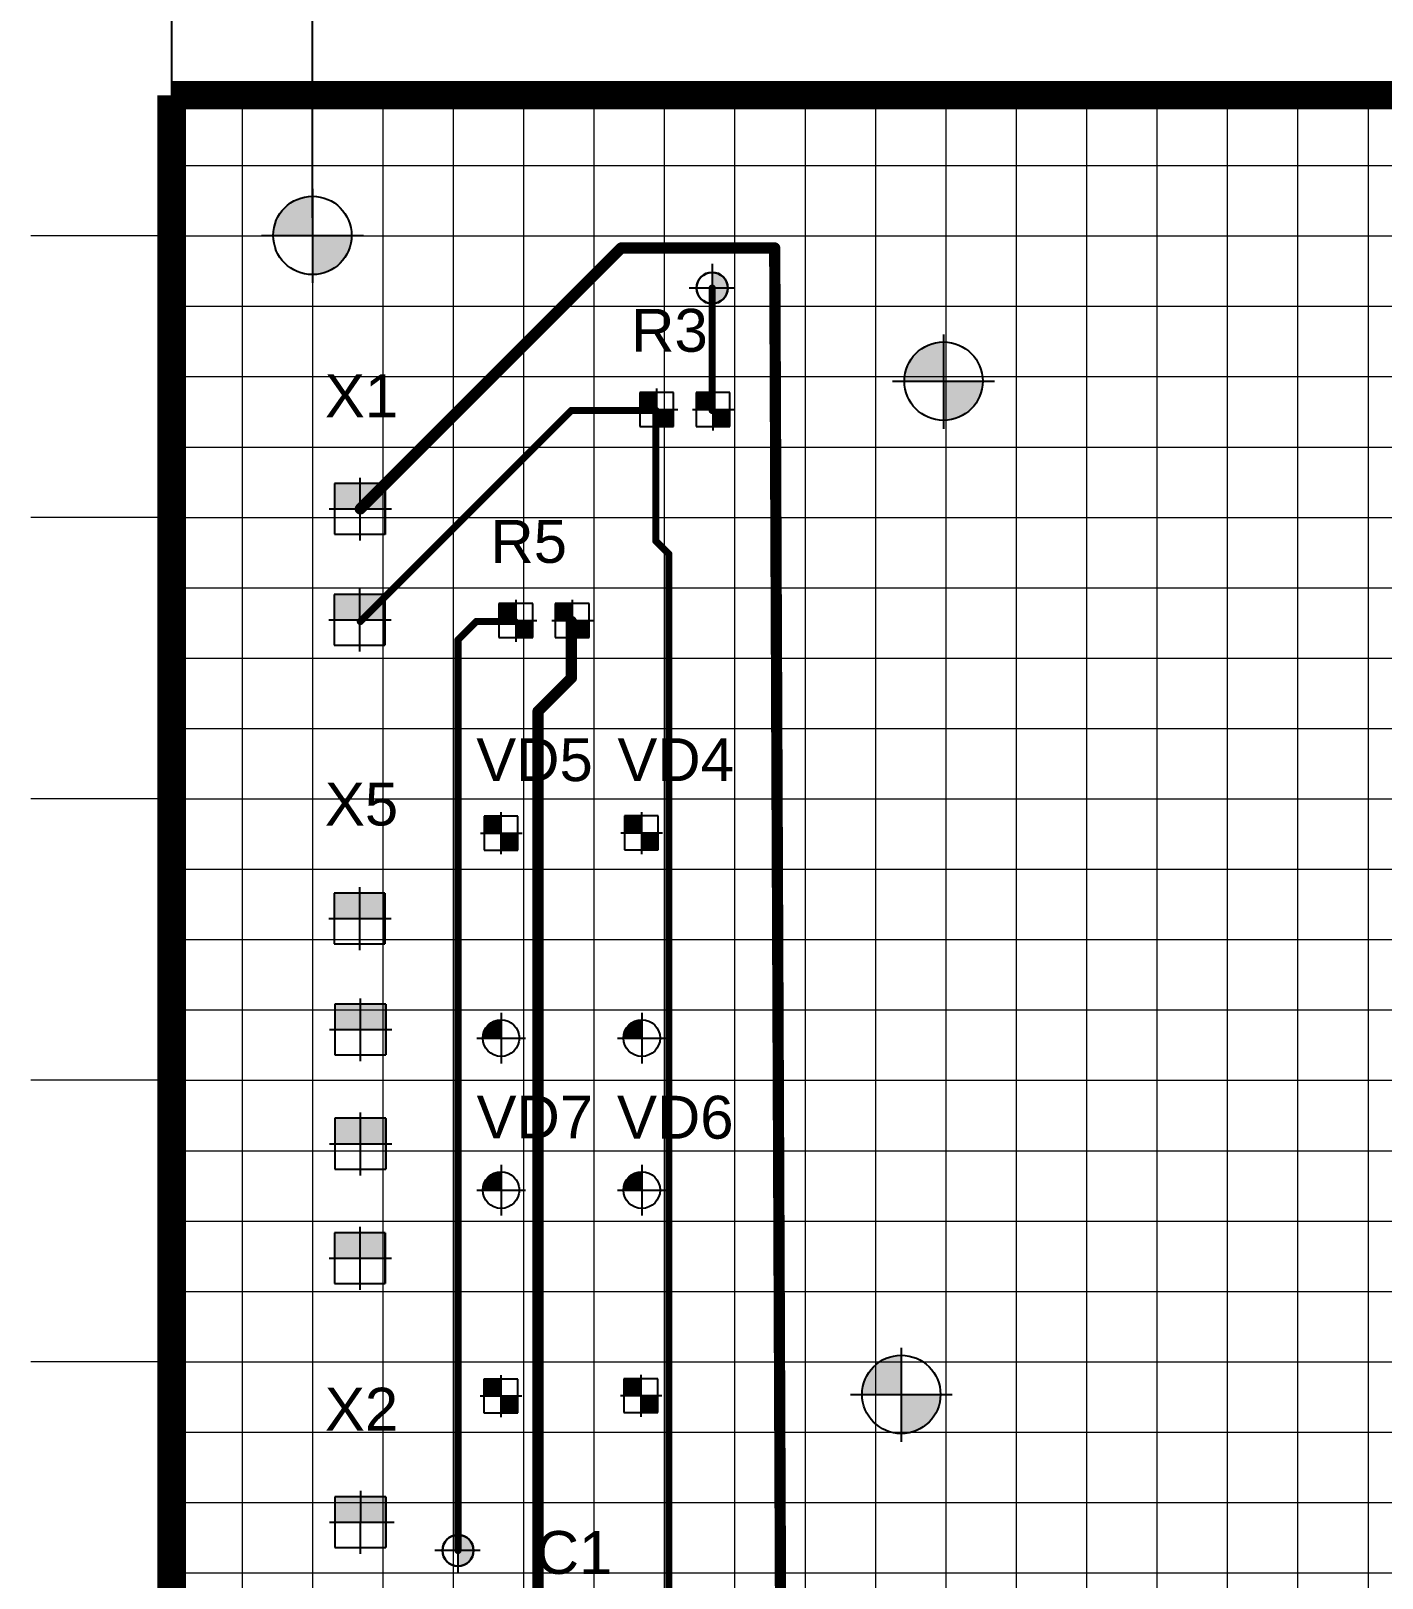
# Model space of a CAD drawing. Header units: millimetres. Extents: x 4478846 to 4492776, y 3796523 to 3799112.
# Drawn here: x 4488882.6 to 4488930.6, y 3797442.2 to 3797497.2 of the extents above; entities that cross this region are included whole.
import ezdxf

# ---------------------------------------------------------------- set-up
doc = ezdxf.new("R2010")
doc.units = ezdxf.units.MM
doc.linetypes.add('ACAD_ISO08W100', pattern=[36, 24, -3, 6, -3])
doc.layers.get('0').update_dxf_attribs({"lineweight": 25})
doc.layers.get('Defpoints').update_dxf_attribs({"color": 5})
for name, color, linetype in [('InternalPlane1', 76, 'Continuous'), ('InternalPlane2', 16, 'Continuous'), ('MultiLayer', 9, 'Continuous'), ('TopLayer', 1, 'Continuous'), ('TopOverlay', 2, 'Continuous'), ('Размеры', 7, 'Continuous')]:
    doc.layers.add(name, color=color, linetype=linetype)
for name, color, linetype, lineweight in [('Tonkaya', 3, 'Continuous', 25), ('TXT', 220, 'Continuous', 20), ('тонкая', 7, 'Continuous', 13)]:
    doc.layers.add(name, color=color, linetype=linetype, lineweight=lineweight)
doc.styles.get("Standard").update_dxf_attribs({"font": 'arial.ttf'})
doc.dimstyles.new('ISO-25', dxfattribs={"dimtxt": 2.5, "dimasz": 2.5, "dimexe": 1.25, "dimexo": 0.625, "dimtad": 1, "dimtxsty": 'Standard', "dimcen": 2.5, "dimadec": 0, "dimazin": 0, "dimtfac": 1, "dimtmove": 0, "dimatfit": 3, "dimfxl": 1, "dimarcsym": 0})

# ---------------------------------------------------------------- blocks, each defined once
blk = doc.blocks.new('*U210')
at = {"layer": 'тонкая'}
blk.add_line((-64, 0), (64, 0), dxfattribs=at)
blk = doc.blocks.new('*U211')
at = {"layer": 'тонкая', "color": 0, "linetype": 'ByBlock', "lineweight": -2, "transparency": 16777216}
for p in [(0, 95), (0, 92.5), (0, 90), (0, 87.5), (0, 85), (0, 82.5), (0, 80), (0, 77.5), (0, 75), (0, 72.5), (0, 70), (0, 67.5), (0, 65), (0, 62.5), (0, 60), (0, 57.5), (0, 55), (0, 52.5), (0, 50), (0, 47.5), (0, 45), (0, 42.5)]:
    blk.add_blockref('*U210', p, dxfattribs=at)
blk = doc.blocks.new('*U212')
at = {"layer": 'тонкая'}
blk.add_line((0, 47.5), (0, -47.5), dxfattribs=at)
blk = doc.blocks.new('*U213')
at = {"layer": 'тонкая', "color": 0, "linetype": 'ByBlock', "lineweight": -2, "transparency": 16777216}
for p in [(0, 0), (2.5, 0), (5, 0), (7.5, 0), (10, 0), (12.5, 0), (15, 0), (17.5, 0), (20, 0), (22.5, 0), (25, 0), (27.5, 0), (30, 0), (32.5, 0), (35, 0), (37.5, 0), (40, 0), (42.5, 0)]:
    blk.add_blockref('*U212', p, dxfattribs=at)
blk = doc.blocks.new('*U214')
at = {"layer": 'тонкая'}
blk.add_line((2.5, 0), (-2.5, 0), dxfattribs=at)
blk = doc.blocks.new('*U215')
at = {"layer": 'тонкая', "color": 0, "linetype": 'ByBlock', "lineweight": -2, "transparency": 16777216}
for p in [(0, 90), (0, 80), (0, 70), (0, 60), (0, 50), (0, 40), (0, 30), (0, 20), (0, 10), (0, 0)]:
    blk.add_blockref('*U214', p, dxfattribs=at)
blk = doc.blocks.new('*D250')
at = {"layer": 'Defpoints', "color": 0, "transparency": 16777216}
for p in [(4488887.61, 3797524.836), (4488887.61, 3797494.894), (4489015.61, 3797494.894)]:
    blk.add_point(p, dxfattribs=at)
at = {"layer": 'тонкая', "color": 0, "lineweight": -2, "transparency": 16777216}
for p, q in [((4488887.61, 3797495.519), (4488887.61, 3797526.086)), ((4489015.61, 3797495.519), (4489015.61, 3797526.086)), ((4489013.11, 3797524.836), (4488890.11, 3797524.836))]:
    blk.add_line(p, q, dxfattribs=at)
at = {"layer": 'тонкая', "color": 0, "transparency": 16777216}
for points in [[(4488890.11, 3797525.253), (4488890.11, 3797524.419), (4488887.61, 3797524.836)], [(4489013.11, 3797525.253), (4489013.11, 3797524.419), (4489015.61, 3797524.836)]]:
    blk.add_solid(points, dxfattribs=at)
at = {"layer": 'тонкая', "color": 0, "transparency": 16777216, "insert": (4488951.61, 3797526.964), "char_height": 2.5, "width": 8.9417, "attachment_point": 5}
blk.add_mtext('130%%P0,2', dxfattribs=at)
blk = doc.blocks.new('*D251')
at = {"layer": 'Defpoints', "color": 0, "transparency": 16777216}
for p in [(4488892.61, 3797509.611), (4488892.61, 3797489.912), (4489010.11, 3797489.877)]:
    blk.add_point(p, dxfattribs=at)
at = {"layer": 'тонкая', "color": 0, "lineweight": -2, "transparency": 16777216}
for p, q in [((4488892.61, 3797490.537), (4488892.61, 3797510.861)), ((4489010.11, 3797490.502), (4489010.11, 3797510.861)), ((4489007.61, 3797509.611), (4488895.11, 3797509.611))]:
    blk.add_line(p, q, dxfattribs=at)
at = {"layer": 'тонкая', "color": 0, "transparency": 16777216}
for points in [[(4488895.11, 3797510.027), (4488895.11, 3797509.194), (4488892.61, 3797509.611)], [(4489007.61, 3797510.027), (4489007.61, 3797509.194), (4489010.11, 3797509.611)]]:
    blk.add_solid(points, dxfattribs=at)
at = {"layer": 'тонкая', "color": 0, "transparency": 16777216, "insert": (4488951.36, 3797511.512), "char_height": 2.5, "attachment_point": 5}
blk.add_mtext('120', dxfattribs=at)
blk = doc.blocks.new('*D264')
at = {"layer": 'Defpoints', "color": 0, "transparency": 16777216}
for p in [(4488887.61, 3797509.611), (4488887.61, 3797489.894), (4488892.61, 3797489.912)]:
    blk.add_point(p, dxfattribs=at)
at = {"layer": 'тонкая', "color": 0, "lineweight": -2, "transparency": 16777216}
for p, q in [((4488887.61, 3797490.519), (4488887.61, 3797510.861)), ((4488892.61, 3797490.537), (4488892.61, 3797510.861)), ((4488885.11, 3797509.611), (4488882.61, 3797509.611)), ((4488892.61, 3797509.611), (4488887.61, 3797509.611)), ((4488895.11, 3797509.611), (4488897.61, 3797509.611))]:
    blk.add_line(p, q, dxfattribs=at)
at = {"layer": 'тонкая', "color": 0, "transparency": 16777216}
for points in [[(4488885.11, 3797510.027), (4488885.11, 3797509.194), (4488887.61, 3797509.611)], [(4488895.11, 3797510.027), (4488895.11, 3797509.194), (4488892.61, 3797509.611)]]:
    blk.add_solid(points, dxfattribs=at)
at = {"layer": 'тонкая', "color": 0, "transparency": 16777216, "insert": (4488890.11, 3797511.507), "char_height": 2.5, "attachment_point": 5}
blk.add_mtext('5', dxfattribs=at)

msp = doc.modelspace()

# ---------------------------------------------------------------- hatches: boundary and pattern name
at = {"layer": 'Tonkaya'}
h = msp.add_hatch(color=7, dxfattribs=at)
h.dxf.hatch_style = 1
h.paths.add_polyline_path([(4488892.60969, 3797491.30376, 0.41421404), (4488891.21768, 3797489.91176), (4488892.60969, 3797489.91176)])
h.paths.add_polyline_path([(4488894.00168, 3797489.91176), (4488892.60969, 3797489.91176), (4488892.60969, 3797488.51976, 0.41421308)])
h = msp.add_hatch(color=7, dxfattribs=at)
h.dxf.hatch_style = 1
h.paths.add_polyline_path([(4488915.02968, 3797486.12632, 0.41421404), (4488913.63768, 3797484.73432), (4488915.02968, 3797484.73432)])
h.paths.add_polyline_path([(4488916.42168, 3797484.73432), (4488915.02968, 3797484.73432), (4488915.02968, 3797483.34232, 0.41421308)])
h = msp.add_hatch(color=7, dxfattribs=at)
h.dxf.hatch_style = 1
h.paths.add_polyline_path([(4488913.52971, 3797450.12634, 0.41421404), (4488912.1377, 3797448.73434), (4488913.52971, 3797448.73434)])
h.paths.add_polyline_path([(4488914.9217, 3797448.73434), (4488913.52971, 3797448.73434), (4488913.52971, 3797447.34234, 0.41421308)])
at = {"layer": 'TXT'}
h = msp.add_hatch(color=0, dxfattribs=at)
h.dxf.hatch_style = 1
h.paths.add_polyline_path([(4488899.30967, 3797462.04471, 0.41421356), (4488898.65927, 3797461.39431), (4488899.30967, 3797461.39431)])
h = msp.add_hatch(color=0, dxfattribs=at)
h.dxf.hatch_style = 1
h.paths.add_polyline_path([(4488904.30971, 3797462.04471, 0.41421356), (4488903.65931, 3797461.39431), (4488904.30971, 3797461.39431)])
h = msp.add_hatch(color=0, dxfattribs=at)
h.dxf.hatch_style = 1
h.paths.add_polyline_path([(4488899.30967, 3797456.64472, 0.41421356), (4488898.65927, 3797455.99432), (4488899.30967, 3797455.99432)])
h = msp.add_hatch(color=0, dxfattribs=at)
h.dxf.hatch_style = 1
h.paths.add_polyline_path([(4488904.30971, 3797456.64472, 0.41421356), (4488903.65931, 3797455.99432), (4488904.30971, 3797455.99432)])
at = {"layer": 'Размеры', "lineweight": 30}
h = msp.add_hatch(color=0, dxfattribs=at)
h.dxf.hatch_style = 1
edge = h.paths.add_edge_path()
edge.add_line((4488907.36404, 3797488.17819), (4488906.80968, 3797488.04312))
edge.add_line((4488906.80968, 3797488.04312), (4488906.80968, 3797487.48828))
edge.add_arc((4488906.86674, 3797488.01011), 0.52494, 263.759202, 378.674619)
edge = h.paths.add_edge_path()
edge.add_line((4488906.80968, 3797488.59797), (4488906.80968, 3797488.04312))
edge.add_line((4488906.80968, 3797488.04312), (4488907.36404, 3797488.17819))
edge.add_arc((4488906.77319, 3797487.97385), 0.62519, 19.077445, 86.654309)
h = msp.add_hatch(color=0, dxfattribs=at)
h.dxf.hatch_style = 1
edge = h.paths.add_edge_path()
edge.add_line((4488898.33485, 3797443.32179), (4488897.78049, 3797443.18672))
edge.add_line((4488897.78049, 3797443.18672), (4488897.78049, 3797442.63188))
edge.add_arc((4488897.83755, 3797443.15371), 0.52494, 263.759202, 378.674619)
edge = h.paths.add_edge_path()
edge.add_line((4488897.78049, 3797443.74157), (4488897.78049, 3797443.18672))
edge.add_line((4488897.78049, 3797443.18672), (4488898.33485, 3797443.32179))
edge.add_arc((4488897.744, 3797443.11745), 0.62519, 19.077445, 86.654309)

# ---------------------------------------------------------------- linework, layer by layer
at = {"color": 7, "linetype": 'Continuous'}
for p, q in [((4488905.43968, 3797484.32934), (4488904.23755, 3797484.32934)), ((4488904.23755, 3797484.32934), (4488904.23755, 3797483.12721)), ((4488904.83861, 3797484.46863), (4488904.83821, 3797482.97767)), ((4488905.43968, 3797483.12721), (4488905.43968, 3797484.32934)), ((4488905.43968, 3797483.12721), (4488905.43968, 3797484.32934)), ((4488907.43968, 3797484.32934), (4488906.23754, 3797484.32934)), ((4488906.23754, 3797484.32934), (4488906.23754, 3797483.12721)), ((4488906.83861, 3797484.46863), (4488906.8382, 3797482.97767)), ((4488907.43968, 3797483.12721), (4488907.43968, 3797484.32934)), ((4488907.43968, 3797483.12721), (4488907.43968, 3797484.32934)), ((4488904.11117, 3797483.72827), (4488905.5875, 3797483.72827)), ((4488906.11117, 3797483.72827), (4488907.5875, 3797483.72827)), ((4488904.23755, 3797483.12721), (4488905.43968, 3797483.12721)), ((4488906.23754, 3797483.12721), (4488907.43968, 3797483.12721)), ((4488895.19519, 3797481.09592), (4488893.39199, 3797481.09592)), ((4488893.39199, 3797481.09592), (4488893.39199, 3797479.29272)), ((4488894.29359, 3797481.30485), (4488894.29298, 3797479.06841)), ((4488895.19508, 3797481.09543), (4488895.19409, 3797479.29223)), ((4488895.19519, 3797479.29272), (4488895.19519, 3797481.09592)), ((4488893.20243, 3797480.19432), (4488895.41692, 3797480.19432)), ((4488893.39199, 3797479.29272), (4488895.19519, 3797479.29272)), ((4488894.285, 3797477.36778), (4488894.28439, 3797475.13133)), ((4488895.1866, 3797477.15884), (4488893.3834, 3797477.15884)), ((4488893.3834, 3797477.15884), (4488893.3834, 3797475.35565)), ((4488895.18649, 3797477.15835), (4488895.1855, 3797475.35515)), ((4488895.1866, 3797475.35565), (4488895.1866, 3797477.15884)), ((4488900.43969, 3797476.82933), (4488899.23756, 3797476.82933)), ((4488899.23756, 3797476.82933), (4488899.23756, 3797475.6272)), ((4488899.83862, 3797476.96862), (4488899.83822, 3797475.47766)), ((4488900.43969, 3797475.6272), (4488900.43969, 3797476.82933)), ((4488900.43969, 3797475.6272), (4488900.43969, 3797476.82933)), ((4488902.43969, 3797476.82933), (4488901.23755, 3797476.82933)), ((4488901.23755, 3797476.82933), (4488901.23755, 3797475.6272)), ((4488901.83862, 3797476.96862), (4488901.83821, 3797475.47766)), ((4488902.43969, 3797475.6272), (4488902.43969, 3797476.82933)), ((4488902.43969, 3797475.6272), (4488902.43969, 3797476.82933)), ((4488893.19384, 3797476.25724), (4488895.40833, 3797476.25724)), ((4488899.11118, 3797476.22826), (4488900.58751, 3797476.22826)), ((4488901.11118, 3797476.22826), (4488902.58751, 3797476.22826)), ((4488899.23756, 3797475.6272), (4488900.43969, 3797475.6272)), ((4488901.23755, 3797475.6272), (4488902.43969, 3797475.6272)), ((4488893.3834, 3797475.35565), (4488895.1866, 3797475.35565)), ((4488899.90838, 3797469.27696), (4488898.70624, 3797469.27696)), ((4488898.70624, 3797469.27696), (4488898.70624, 3797468.07483)), ((4488899.30731, 3797469.41625), (4488899.3069, 3797467.92528)), ((4488899.90838, 3797468.07483), (4488899.90838, 3797469.27696)), ((4488899.90838, 3797468.07483), (4488899.90838, 3797469.27696)), ((4488904.89704, 3797469.2858), (4488903.69491, 3797469.2858)), ((4488903.69491, 3797469.2858), (4488903.69491, 3797468.08367)), ((4488904.29597, 3797469.42509), (4488904.29557, 3797467.93413)), ((4488904.89704, 3797468.08367), (4488904.89704, 3797469.2858)), ((4488904.89704, 3797468.08367), (4488904.89704, 3797469.2858)), ((4488898.57987, 3797468.67589), (4488900.0562, 3797468.67589)), ((4488903.56853, 3797468.68474), (4488905.04486, 3797468.68474)), ((4488898.70624, 3797468.07483), (4488899.90838, 3797468.07483)), ((4488903.69491, 3797468.08367), (4488904.89704, 3797468.08367)), ((4488894.27886, 3797466.75715), (4488894.27824, 3797464.52071)), ((4488895.18045, 3797466.54822), (4488893.37726, 3797466.54822)), ((4488893.37726, 3797466.54822), (4488893.37726, 3797464.74502)), ((4488895.18034, 3797466.54772), (4488895.17935, 3797464.74453)), ((4488895.18045, 3797464.74502), (4488895.18045, 3797466.54822)), ((4488893.1877, 3797465.64662), (4488895.40219, 3797465.64662)), ((4488893.37726, 3797464.74502), (4488895.18045, 3797464.74502)), ((4488895.21287, 3797462.59786), (4488893.40967, 3797462.59786)), ((4488893.40967, 3797462.59786), (4488893.40967, 3797460.79466)), ((4488894.31127, 3797462.80679), (4488894.31066, 3797460.57035)), ((4488895.21275, 3797462.59737), (4488895.21177, 3797460.79417)), ((4488895.21287, 3797460.79466), (4488895.21287, 3797462.59786)), ((4488893.22011, 3797461.69626), (4488895.4346, 3797461.69626)), ((4488893.40967, 3797460.79466), (4488895.21287, 3797460.79466)), ((4488895.21287, 3797458.54363), (4488893.40967, 3797458.54363)), ((4488893.40967, 3797458.54363), (4488893.40967, 3797456.74044)), ((4488894.31127, 3797458.75257), (4488894.31066, 3797456.51612)), ((4488895.21275, 3797458.54314), (4488895.21177, 3797456.73994)), ((4488895.21287, 3797456.74044), (4488895.21287, 3797458.54363)), ((4488893.22011, 3797457.64203), (4488895.4346, 3797457.64203)), ((4488893.40967, 3797456.74044), (4488895.21287, 3797456.74044)), ((4488894.29488, 3797454.68435), (4488894.29427, 3797452.4479)), ((4488895.19648, 3797454.47541), (4488893.39328, 3797454.47541)), ((4488893.39328, 3797454.47541), (4488893.39328, 3797452.67222)), ((4488895.19636, 3797454.47492), (4488895.19538, 3797452.67172)), ((4488895.19648, 3797452.67222), (4488895.19648, 3797454.47541)), ((4488893.20372, 3797453.57382), (4488895.41821, 3797453.57382)), ((4488893.39328, 3797452.67222), (4488895.19648, 3797452.67222)), ((4488899.90127, 3797449.27957), (4488898.69914, 3797449.27957)), ((4488898.69914, 3797449.27957), (4488898.69914, 3797448.07744)), ((4488899.3002, 3797449.41886), (4488899.29979, 3797447.9279)), ((4488899.90127, 3797448.07744), (4488899.90127, 3797449.27957)), ((4488899.90127, 3797448.07744), (4488899.90127, 3797449.27957)), ((4488904.88035, 3797449.29399), (4488903.67822, 3797449.29399)), ((4488903.67822, 3797449.29399), (4488903.67822, 3797448.09186)), ((4488904.27929, 3797449.43328), (4488904.27888, 3797447.94232)), ((4488904.88035, 3797448.09186), (4488904.88035, 3797449.29399)), ((4488904.88035, 3797448.09186), (4488904.88035, 3797449.29399)), ((4488898.57276, 3797448.6785), (4488900.04909, 3797448.6785)), ((4488903.55185, 3797448.69293), (4488905.02817, 3797448.69293)), ((4488898.69914, 3797448.07744), (4488899.90127, 3797448.07744)), ((4488903.67822, 3797448.09186), (4488904.88035, 3797448.09186)), ((4488894.31157, 3797445.31002), (4488894.31096, 3797443.07358)), ((4488895.21317, 3797445.10109), (4488893.40997, 3797445.10109)), ((4488893.40997, 3797445.10109), (4488893.40997, 3797443.29789)), ((4488895.21305, 3797445.1006), (4488895.21207, 3797443.2974)), ((4488895.21317, 3797443.29789), (4488895.21317, 3797445.10109)), ((4488893.22041, 3797444.19949), (4488895.4349, 3797444.19949)), ((4488893.30238, 3797444.19949), (4488895.51687, 3797444.19949)), ((4488893.40997, 3797443.29789), (4488895.21317, 3797443.29789))]:
    msp.add_line(p, q, dxfattribs=at)
at = {"color": 7}
for points in [[(4488904.83861, 3797483.72827), (4488904.83861, 3797484.32934), (4488904.23755, 3797483.72827), (4488904.23755, 3797484.32934)], [(4488904.83861, 3797483.72827), (4488904.83861, 3797484.32934), (4488904.23755, 3797483.72827), (4488904.23755, 3797484.32934)], [(4488906.83861, 3797483.72827), (4488906.83861, 3797484.32934), (4488906.23754, 3797483.72827), (4488906.23754, 3797484.32934)], [(4488906.83861, 3797483.72827), (4488906.83861, 3797484.32934), (4488906.23754, 3797483.72827), (4488906.23754, 3797484.32934)], [(4488904.83861, 3797483.72827), (4488904.83861, 3797483.12721), (4488905.43968, 3797483.72827), (4488905.43968, 3797483.12721)], [(4488904.83861, 3797483.72827), (4488904.83861, 3797483.12721), (4488905.43968, 3797483.72827), (4488905.43968, 3797483.12721)], [(4488906.83861, 3797483.72827), (4488906.83861, 3797483.12721), (4488907.43968, 3797483.72827), (4488907.43968, 3797483.12721)], [(4488906.83861, 3797483.72827), (4488906.83861, 3797483.12721), (4488907.43968, 3797483.72827), (4488907.43968, 3797483.12721)], [(4488894.29359, 3797480.19432), (4488894.29359, 3797481.09592), (4488893.39199, 3797480.19432), (4488893.39199, 3797481.09592)], [(4488894.29359, 3797480.19432), (4488894.29359, 3797481.09592), (4488893.39199, 3797480.19432), (4488893.39199, 3797481.09592)], [(4488894.29299, 3797480.19432), (4488894.29348, 3797481.09592), (4488895.19458, 3797480.19383), (4488895.19508, 3797481.09543)], [(4488894.29299, 3797480.19432), (4488894.29348, 3797481.09592), (4488895.19458, 3797480.19383), (4488895.19508, 3797481.09543)], [(4488894.285, 3797476.25724), (4488894.285, 3797477.15884), (4488893.3834, 3797476.25724), (4488893.3834, 3797477.15884)], [(4488894.285, 3797476.25724), (4488894.285, 3797477.15884), (4488893.3834, 3797476.25724), (4488893.3834, 3797477.15884)], [(4488894.2844, 3797476.25725), (4488894.28489, 3797477.15884), (4488895.18599, 3797476.25675), (4488895.18649, 3797477.15835)], [(4488894.2844, 3797476.25725), (4488894.28489, 3797477.15884), (4488895.18599, 3797476.25675), (4488895.18649, 3797477.15835)], [(4488899.83862, 3797476.22826), (4488899.83862, 3797476.82933), (4488899.23756, 3797476.22826), (4488899.23756, 3797476.82933)], [(4488899.83862, 3797476.22826), (4488899.83862, 3797476.82933), (4488899.23756, 3797476.22826), (4488899.23756, 3797476.82933)], [(4488901.83862, 3797476.22826), (4488901.83862, 3797476.82933), (4488901.23755, 3797476.22826), (4488901.23755, 3797476.82933)], [(4488901.83862, 3797476.22826), (4488901.83862, 3797476.82933), (4488901.23755, 3797476.22826), (4488901.23755, 3797476.82933)], [(4488899.83862, 3797476.22826), (4488899.83862, 3797475.6272), (4488900.43969, 3797476.22826), (4488900.43969, 3797475.6272)], [(4488899.83862, 3797476.22826), (4488899.83862, 3797475.6272), (4488900.43969, 3797476.22826), (4488900.43969, 3797475.6272)], [(4488901.83862, 3797476.22826), (4488901.83862, 3797475.6272), (4488902.43969, 3797476.22826), (4488902.43969, 3797475.6272)], [(4488901.83862, 3797476.22826), (4488901.83862, 3797475.6272), (4488902.43969, 3797476.22826), (4488902.43969, 3797475.6272)], [(4488899.30731, 3797468.67589), (4488899.30731, 3797469.27696), (4488898.70624, 3797468.67589), (4488898.70624, 3797469.27696)], [(4488899.30731, 3797468.67589), (4488899.30731, 3797469.27696), (4488898.70624, 3797468.67589), (4488898.70624, 3797469.27696)], [(4488904.29597, 3797468.68474), (4488904.29597, 3797469.2858), (4488903.69491, 3797468.68474), (4488903.69491, 3797469.2858)], [(4488904.29597, 3797468.68474), (4488904.29597, 3797469.2858), (4488903.69491, 3797468.68474), (4488903.69491, 3797469.2858)], [(4488899.30731, 3797468.67589), (4488899.30731, 3797468.07483), (4488899.90838, 3797468.67589), (4488899.90838, 3797468.07483)], [(4488899.30731, 3797468.67589), (4488899.30731, 3797468.07483), (4488899.90838, 3797468.67589), (4488899.90838, 3797468.07483)], [(4488904.29597, 3797468.68474), (4488904.29597, 3797468.08367), (4488904.89704, 3797468.68474), (4488904.89704, 3797468.08367)], [(4488904.29597, 3797468.68474), (4488904.29597, 3797468.08367), (4488904.89704, 3797468.68474), (4488904.89704, 3797468.08367)], [(4488894.27886, 3797465.64662), (4488894.27886, 3797466.54822), (4488893.37726, 3797465.64662), (4488893.37726, 3797466.54822)], [(4488894.27886, 3797465.64662), (4488894.27886, 3797466.54822), (4488893.37726, 3797465.64662), (4488893.37726, 3797466.54822)], [(4488894.27825, 3797465.64662), (4488894.27874, 3797466.54822), (4488895.17985, 3797465.64613), (4488895.18034, 3797466.54772)], [(4488894.27825, 3797465.64662), (4488894.27874, 3797466.54822), (4488895.17985, 3797465.64613), (4488895.18034, 3797466.54772)], [(4488894.31127, 3797461.69626), (4488894.31127, 3797462.59786), (4488893.40967, 3797461.69626), (4488893.40967, 3797462.59786)], [(4488894.31127, 3797461.69626), (4488894.31127, 3797462.59786), (4488893.40967, 3797461.69626), (4488893.40967, 3797462.59786)], [(4488894.31066, 3797461.69626), (4488894.31116, 3797462.59786), (4488895.21226, 3797461.69577), (4488895.21275, 3797462.59737)], [(4488894.31066, 3797461.69626), (4488894.31116, 3797462.59786), (4488895.21226, 3797461.69577), (4488895.21275, 3797462.59737)], [(4488894.31127, 3797457.64203), (4488894.31127, 3797458.54363), (4488893.40967, 3797457.64203), (4488893.40967, 3797458.54363)], [(4488894.31127, 3797457.64203), (4488894.31127, 3797458.54363), (4488893.40967, 3797457.64203), (4488893.40967, 3797458.54363)], [(4488894.31066, 3797457.64203), (4488894.31116, 3797458.54363), (4488895.21226, 3797457.64154), (4488895.21275, 3797458.54314)], [(4488894.31066, 3797457.64203), (4488894.31116, 3797458.54363), (4488895.21226, 3797457.64154), (4488895.21275, 3797458.54314)], [(4488894.29488, 3797453.57382), (4488894.29488, 3797454.47541), (4488893.39328, 3797453.57382), (4488893.39328, 3797454.47541)], [(4488894.29488, 3797453.57382), (4488894.29488, 3797454.47541), (4488893.39328, 3797453.57382), (4488893.39328, 3797454.47541)], [(4488894.29427, 3797453.57382), (4488894.29476, 3797454.47541), (4488895.19587, 3797453.57332), (4488895.19636, 3797454.47492)], [(4488894.29427, 3797453.57382), (4488894.29476, 3797454.47541), (4488895.19587, 3797453.57332), (4488895.19636, 3797454.47492)], [(4488899.3002, 3797448.6785), (4488899.3002, 3797449.27957), (4488898.69914, 3797448.6785), (4488898.69914, 3797449.27957)], [(4488899.3002, 3797448.6785), (4488899.3002, 3797449.27957), (4488898.69914, 3797448.6785), (4488898.69914, 3797449.27957)], [(4488904.27929, 3797448.69293), (4488904.27929, 3797449.29399), (4488903.67822, 3797448.69293), (4488903.67822, 3797449.29399)], [(4488904.27929, 3797448.69293), (4488904.27929, 3797449.29399), (4488903.67822, 3797448.69293), (4488903.67822, 3797449.29399)], [(4488899.3002, 3797448.6785), (4488899.3002, 3797448.07744), (4488899.90127, 3797448.6785), (4488899.90127, 3797448.07744)], [(4488899.3002, 3797448.6785), (4488899.3002, 3797448.07744), (4488899.90127, 3797448.6785), (4488899.90127, 3797448.07744)], [(4488904.27929, 3797448.69293), (4488904.27929, 3797448.09186), (4488904.88035, 3797448.69293), (4488904.88035, 3797448.09186)], [(4488904.27929, 3797448.69293), (4488904.27929, 3797448.09186), (4488904.88035, 3797448.69293), (4488904.88035, 3797448.09186)], [(4488894.31157, 3797444.19949), (4488894.31157, 3797445.10109), (4488893.40997, 3797444.19949), (4488893.40997, 3797445.10109)], [(4488894.31157, 3797444.19949), (4488894.31157, 3797445.10109), (4488893.40997, 3797444.19949), (4488893.40997, 3797445.10109)], [(4488894.39354, 3797444.19949), (4488894.39354, 3797445.10109), (4488893.49194, 3797444.19949), (4488893.49194, 3797445.10109)], [(4488894.39354, 3797444.19949), (4488894.39354, 3797445.10109), (4488893.49194, 3797444.19949), (4488893.49194, 3797445.10109)], [(4488894.31096, 3797444.19949), (4488894.31146, 3797445.10109), (4488895.21256, 3797444.199), (4488895.21305, 3797445.1006)], [(4488894.31096, 3797444.19949), (4488894.31146, 3797445.10109), (4488895.21256, 3797444.199), (4488895.21305, 3797445.1006)]]:
    msp.add_solid(points, dxfattribs=at)
at = {"layer": 'InternalPlane1', "lineweight": 106, "const_width": 1.016}
msp.add_lwpolyline([(4488887.60969, 3797399.89432), (4488887.60969, 3797494.89432)], dxfattribs=at)
at = {"layer": 'InternalPlane2', "lineweight": 106, "const_width": 1.016}
for points in [[(4488887.60969, 3797399.89432), (4488887.60969, 3797494.89432)], [(4488887.60969, 3797494.89432), (4489015.60969, 3797494.89432)]]:
    msp.add_lwpolyline(points, dxfattribs=at)
at = {"layer": 'MultiLayer', "color": 0}
for centre in [(4488899.30967, 3797461.39431), (4488904.30971, 3797461.39431), (4488899.30967, 3797455.99432), (4488904.30971, 3797455.99432)]:
    msp.add_circle(centre, 0.6504, dxfattribs=at)
at = {"layer": 'Tonkaya', "color": 7, "lineweight": -2}
for p, q in [((4488892.60969, 3797491.56472), (4488892.60969, 3797488.22392)), ((4488890.80008, 3797489.91176), (4488894.41928, 3797489.91176)), ((4488915.02968, 3797486.38728), (4488915.02968, 3797483.04648)), ((4488913.22008, 3797484.73432), (4488916.83928, 3797484.73432)), ((4488913.52971, 3797450.3873), (4488913.52971, 3797447.0465)), ((4488911.7201, 3797448.73434), (4488915.33931, 3797448.73434))]:
    msp.add_line(p, q, dxfattribs=at)
at = {"layer": 'Tonkaya', "color": 7}
for p, q in [((4488906.80968, 3797488.90071), (4488906.80968, 3797487.2298)), ((4488907.60367, 3797488.04312), (4488905.98923, 3797488.04312)), ((4488897.78049, 3797444.04431), (4488897.78049, 3797442.3734)), ((4488898.57448, 3797443.18672), (4488896.96003, 3797443.18672))]:
    msp.add_line(p, q, dxfattribs=at)
for centre in [(4488892.60968, 3797489.91176), (4488915.02968, 3797484.73432), (4488913.5297, 3797448.73434)]:
    msp.add_circle(centre, 1.392, dxfattribs=at)
at = {"layer": 'TopLayer', "color": 0, "linetype": 'ACAD_ISO08W100'}
for p, q in [((4488899.30967, 3797462.29313), (4488899.30967, 3797460.49548)), ((4488904.30971, 3797462.29313), (4488904.30971, 3797460.49548)), ((4488898.44514, 3797461.39431), (4488900.1742, 3797461.39431)), ((4488903.44518, 3797461.39431), (4488905.17424, 3797461.39431)), ((4488899.30967, 3797456.89314), (4488899.30967, 3797455.09549)), ((4488904.30971, 3797456.89314), (4488904.30971, 3797455.09549)), ((4488898.44514, 3797455.99432), (4488900.1742, 3797455.99432)), ((4488903.44518, 3797455.99432), (4488905.17424, 3797455.99432))]:
    msp.add_line(p, q, dxfattribs=at)
at = {"layer": 'TopLayer'}
for points, const_width in [([(4488894.30968, 3797480.19432), (4488903.58088, 3797489.46552)], 0.4), ([(4488903.58088, 3797489.46552), (4488909.03269, 3797489.46552)], 0.4), ([(4488909.03269, 3797489.46552), (4488909.26129, 3797436.24272)], 0.4), ([(4488906.80968, 3797483.69434), (4488906.80968, 3797488.04312)], 0.254), ([(4488894.30968, 3797476.19433), (4488901.80969, 3797483.69434)], 0.254), ([(4488901.80969, 3797483.69434), (4488904.80968, 3797483.69434)], 0.254), ([(4488904.80968, 3797479.05813), (4488904.80968, 3797483.69434)], 0.254), ([(4488904.80968, 3797479.05813), (4488905.27349, 3797478.59432)], 0.254), ([(4488905.27349, 3797434.77816), (4488905.27349, 3797478.59432)], 0.254), ([(4488897.78049, 3797475.54632), (4488898.42849, 3797476.19433)], 0.254), ([(4488898.42849, 3797476.19433), (4488899.80969, 3797476.19433)], 0.254), ([(4488901.80969, 3797474.19073), (4488901.80969, 3797476.19433)], 0.4), ([(4488897.78049, 3797443.18672), (4488897.78049, 3797475.54632)], 0.254), ([(4488900.62529, 3797473.00632), (4488901.80969, 3797474.19073)], 0.4), ([(4488900.62529, 3797414.67873), (4488900.62529, 3797473.00632)], 0.4)]:
    msp.add_lwpolyline(points, dxfattribs=dict(at, const_width=const_width))
for points, const_width in [([(4488903.48088, 3797489.46552, 1), (4488903.68088, 3797489.46552, 1)], 0.2), ([(4488903.48088, 3797489.46552, 1), (4488903.68088, 3797489.46552, 1)], 0.2), ([(4488908.93269, 3797489.46552, 1), (4488909.13269, 3797489.46552, 1)], 0.2), ([(4488908.93269, 3797489.46552, 1), (4488909.13269, 3797489.46552, 1)], 0.2), ([(4488906.74618, 3797488.04312, 1), (4488906.87318, 3797488.04312, 1)], 0.127), ([(4488901.74619, 3797483.69434, 1), (4488901.87319, 3797483.69434, 1)], 0.127), ([(4488901.74619, 3797483.69434, 1), (4488901.87319, 3797483.69434, 1)], 0.127), ([(4488904.74618, 3797483.69434, 1), (4488904.87318, 3797483.69434, 1)], 0.127), ([(4488904.74618, 3797483.69434, 1), (4488904.87318, 3797483.69434, 1)], 0.127), ([(4488906.74618, 3797483.69434, 1), (4488906.87318, 3797483.69434, 1)], 0.127), ([(4488894.20968, 3797480.19432, 1), (4488894.40968, 3797480.19432, 1)], 0.2), ([(4488904.74618, 3797479.05813, 1), (4488904.87318, 3797479.05813, 1)], 0.127), ([(4488904.74618, 3797479.05813, 1), (4488904.87318, 3797479.05813, 1)], 0.127), ([(4488905.20999, 3797478.59432, 1), (4488905.33699, 3797478.59432, 1)], 0.127), ([(4488905.20999, 3797478.59432, 1), (4488905.33699, 3797478.59432, 1)], 0.127), ([(4488894.24618, 3797476.19433, 1), (4488894.37318, 3797476.19433, 1)], 0.127), ([(4488898.36499, 3797476.19433, 1), (4488898.49199, 3797476.19433, 1)], 0.127), ([(4488898.36499, 3797476.19433, 1), (4488898.49199, 3797476.19433, 1)], 0.127), ([(4488899.74619, 3797476.19433, 1), (4488899.87319, 3797476.19433, 1)], 0.127), ([(4488901.70969, 3797476.19433, 1), (4488901.90969, 3797476.19433, 1)], 0.2), ([(4488897.71699, 3797475.54632, 1), (4488897.84399, 3797475.54632, 1)], 0.127), ([(4488897.71699, 3797475.54632, 1), (4488897.84399, 3797475.54632, 1)], 0.127), ([(4488901.70969, 3797474.19073, 1), (4488901.90969, 3797474.19073, 1)], 0.2), ([(4488901.70969, 3797474.19073, 1), (4488901.90969, 3797474.19073, 1)], 0.2), ([(4488900.52529, 3797473.00632, 1), (4488900.72529, 3797473.00632, 1)], 0.2), ([(4488900.52529, 3797473.00632, 1), (4488900.72529, 3797473.00632, 1)], 0.2), ([(4488897.71699, 3797443.18672, 1), (4488897.84399, 3797443.18672, 1)], 0.127)]:
    msp.add_lwpolyline(points, format="xyb", close=True, dxfattribs=dict(at, const_width=const_width))
at = {"layer": 'TopLayer', "color": 0, "lineweight": 30}
for centre in [(4488906.80968, 3797488.04312), (4488897.78049, 3797443.18672)]:
    msp.add_circle(centre, 0.55484, dxfattribs=at)

# ---------------------------------------------------------------- block references
at = {"layer": 'тонкая'}
for name, p in [('*U211', (4488951.60969, 3797399.89432)), ('*U213', (4488887.60969, 3797447.39432)), ('*U215', (4488885.10969, 3797399.89432))]:
    msp.add_blockref(name, p, dxfattribs=at)

# ---------------------------------------------------------------- texts
at = {"layer": 'TopOverlay'}
for s, p in [('R3', (4488903.93338, 3797485.77906)), ('X1', (4488893.05238, 3797483.44746)), ('R5', (4488898.93338, 3797478.27906)), ('VD5', (4488898.43009, 3797470.52476)), ('VD4', (4488903.44469, 3797470.52476)), ('X5', (4488893.05238, 3797468.94746)), ('VD7', (4488898.44089, 3797457.82796)), ('VD6', (4488903.43009, 3797457.82096)), ('X2', (4488893.05238, 3797447.44746)), ('C1', (4488900.54479, 3797442.35766))]:
    msp.add_text(s, height=1.524, dxfattribs=at).set_placement(p)

# ---------------------------------------------------------------- dimensions: what is measured, and where the dimension line sits
at = {"layer": 'тонкая'}
for base, p1, p2, text, picture, middle in [((4488887.60969, 3797524.83616), (4489015.60969, 3797494.89432), (4488887.60969, 3797494.89432), '130%%P0,2', '*D250', (4488951.60969, 3797526.96355)), ((4488892.60969, 3797509.61072), (4489010.10969, 3797489.87689), (4488892.60969, 3797489.91176), '120', '*D251', (4488951.35969, 3797511.51215))]:
    dim = msp.add_linear_dim(base=base, p1=p1, p2=p2, text=text, dimstyle='ISO-25', dxfattribs=at)
    dim.commit()
    dim.dimension.update_dxf_attribs({"geometry": picture, "text_midpoint": middle})
dim = msp.add_linear_dim(base=(4488887.60969, 3797509.61072), p1=(4488892.60969, 3797489.91176), p2=(4488887.60969, 3797489.89432), dimstyle='ISO-25', dxfattribs=at)
dim.commit()
dim.dimension.update_dxf_attribs({"geometry": '*D264', "text_midpoint": (4488890.10969, 3797511.50704)})

doc.saveas('drawing.dxf')
